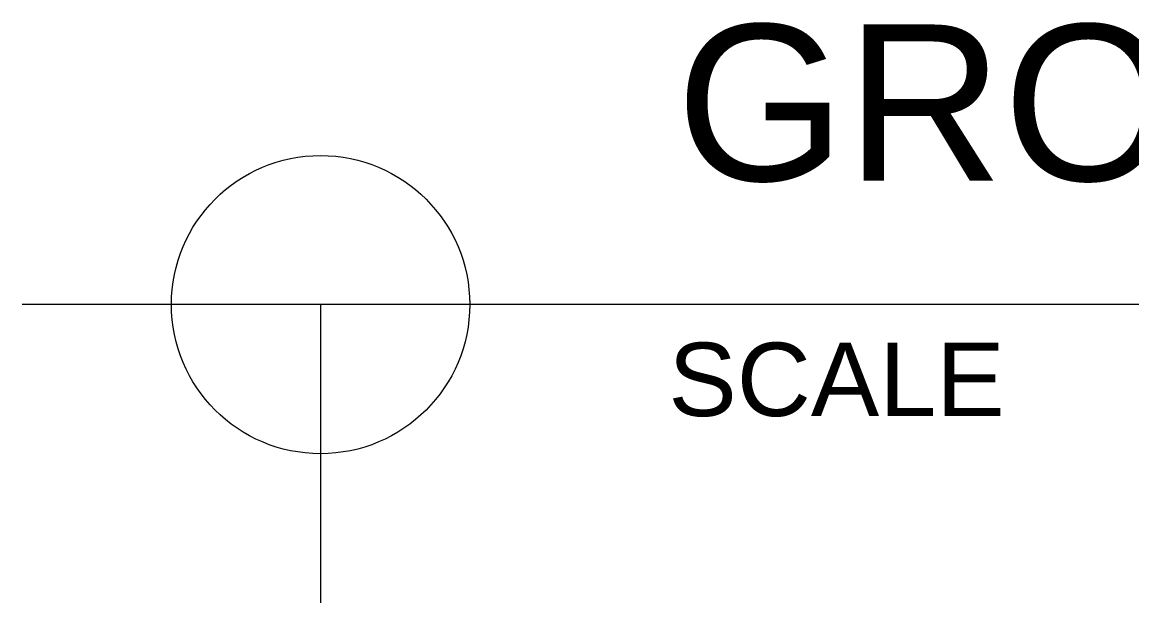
# Model space of a CAD drawing. Header units: millimetres. Extents: x 5 to 430, y 3 to 339.
# Drawn here: x 16.87 to 31.07, y 126.93 to 134.36 of the extents above; entities that cross this region are included whole.
import ezdxf

# ---------------------------------------------------------------- set-up
doc = ezdxf.new("R2010")
doc.units = ezdxf.units.MM
doc.header["$MEASUREMENT"] = 0
doc.styles.get("Standard").update_dxf_attribs({"font": 'arial.ttf'})

msp = doc.modelspace()

# ---------------------------------------------------------------- linework, layer by layer
at = {"color": 0, "linetype": 'ByBlock', "lineweight": 9}
for p, q in [((24.502, 130.747), (16.867, 130.747)), ((20.685, 130.747), (20.685, 126.929)), ((68.719, 130.747), (24.502, 130.747))]:
    msp.add_line(p, q, dxfattribs=at)
msp.add_circle((20.685, 130.747), 1.909, dxfattribs=at)

# ---------------------------------------------------------------- texts
for s, height, p in [('GROUND FLOOR PIPING LAYOUT', 2, (25.232, 132.333)), ('SCALE                                                                                                  1:400', 0.939481, (25.136, 129.32))]:
    msp.add_text(s, height=height, dxfattribs=at).set_placement(p)

doc.saveas('drawing.dxf')
